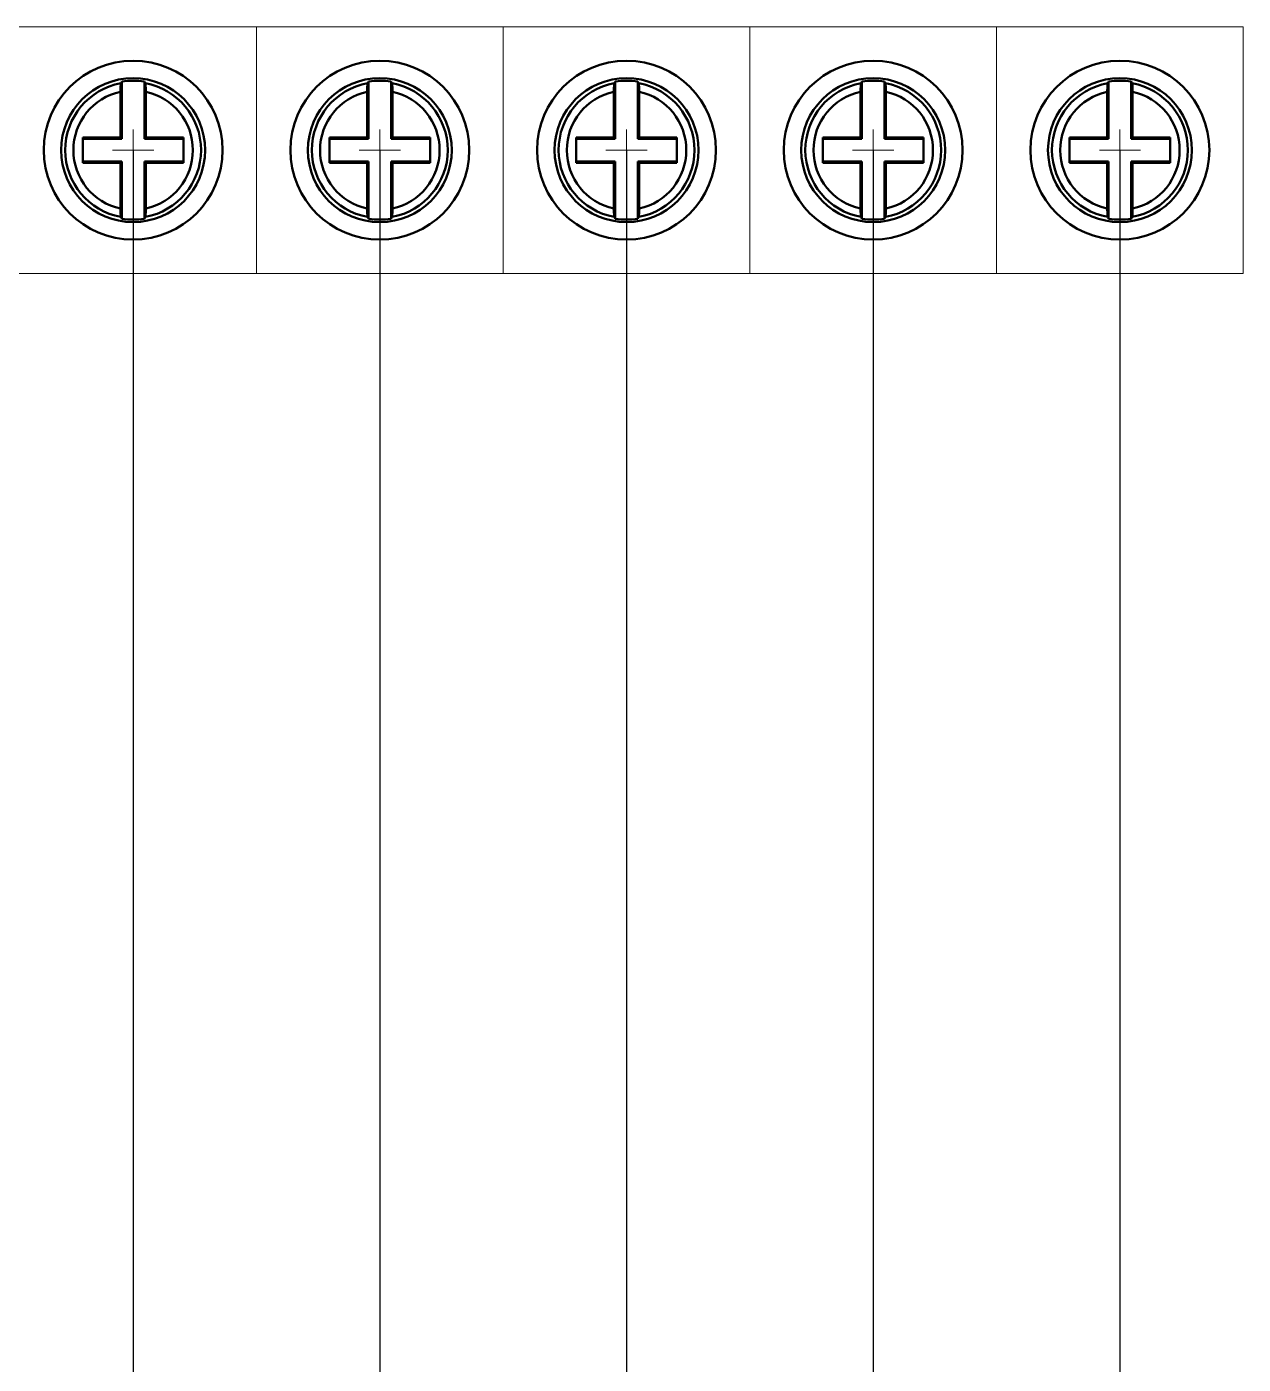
# Model space of a CAD drawing. Extents: x -1351 to 773, y -193 to 951.
# Drawn here: x 713.4 to 772.6, y -128 to -63 of the extents above; entities that cross this region are included whole.
import ezdxf

# ---------------------------------------------------------------- set-up
doc = ezdxf.new("R2010")
doc.units = 0
doc.header["$LTSCALE"] = 10
doc.header["$MEASUREMENT"] = 0
doc.layers.get('0').update_dxf_attribs({"linetype": 'CONTINUOUS'})
doc.layers.add('10000_FRONT', color=7, linetype='CONTINUOUS')
doc.layers.add('器件名称', color=7, linetype='CONTINUOUS')

msp = doc.modelspace()

# ---------------------------------------------------------------- linework, layer by layer
at = {"lineweight": 0}
for p, q in [((718.61, -68.976), (718.61, -67.976)), ((718.61, -67.976), (718.61, -69.976)), ((730.61, -68.976), (730.61, -67.976)), ((730.61, -67.976), (730.61, -69.976)), ((742.61, -68.976), (742.61, -67.976)), ((742.61, -67.976), (742.61, -69.976)), ((754.61, -68.976), (754.61, -67.976)), ((754.61, -67.976), (754.61, -69.976)), ((766.61, -68.976), (766.61, -67.976)), ((766.61, -67.976), (766.61, -69.976)), ((717.61, -68.976), (719.61, -68.976)), ((729.61, -68.976), (731.61, -68.976)), ((741.61, -68.976), (743.61, -68.976)), ((753.61, -68.976), (755.61, -68.976)), ((765.61, -68.976), (767.61, -68.976))]:
    msp.add_line(p, q, dxfattribs=at)
for points in [[(712.61, -74.976), (724.61, -74.976), (724.61, -62.976), (712.61, -62.976)], [(724.61, -74.976), (736.61, -74.976), (736.61, -62.976), (724.61, -62.976)], [(736.61, -74.976), (748.61, -74.976), (748.61, -62.976), (736.61, -62.976)], [(748.61, -74.976), (760.61, -74.976), (760.61, -62.976), (748.61, -62.976)], [(760.61, -74.976), (772.61, -74.976), (772.61, -62.976), (760.61, -62.976)]]:
    msp.add_lwpolyline(points, close=True, dxfattribs=at)
at = {"layer": '10000_FRONT', "color": 7, "linetype": 'Continuous', "lineweight": 50}
for p, q in [((718.041, -65.679), (718.034, -65.69)), ((718.047, -65.667), (718.041, -65.679)), ((718.053, -65.655), (718.047, -65.667)), ((718.06, -65.644), (718.053, -65.655)), ((718.06, -68.426), (718.06, -65.644)), ((719.16, -68.426), (719.16, -65.644)), ((719.166, -65.655), (719.16, -65.644)), ((719.172, -65.667), (719.166, -65.655)), ((719.178, -65.679), (719.172, -65.667)), ((719.185, -65.69), (719.178, -65.679)), ((730.041, -65.679), (730.034, -65.69)), ((730.047, -65.667), (730.041, -65.679)), ((730.053, -65.655), (730.047, -65.667)), ((730.06, -65.644), (730.053, -65.655)), ((730.06, -68.426), (730.06, -65.644)), ((731.16, -68.426), (731.16, -65.644)), ((731.166, -65.655), (731.16, -65.644)), ((731.172, -65.667), (731.166, -65.655)), ((731.178, -65.679), (731.172, -65.667)), ((731.185, -65.69), (731.178, -65.679)), ((742.041, -65.679), (742.034, -65.69)), ((742.047, -65.667), (742.041, -65.679)), ((742.053, -65.655), (742.047, -65.667)), ((742.06, -65.644), (742.053, -65.655)), ((742.06, -68.426), (742.06, -65.644)), ((743.16, -68.426), (743.16, -65.644)), ((743.166, -65.655), (743.16, -65.644)), ((743.172, -65.667), (743.166, -65.655)), ((743.178, -65.679), (743.172, -65.667)), ((743.185, -65.69), (743.178, -65.679)), ((754.041, -65.679), (754.034, -65.69)), ((754.047, -65.667), (754.041, -65.679)), ((754.053, -65.655), (754.047, -65.667)), ((754.06, -65.644), (754.053, -65.655)), ((754.06, -68.426), (754.06, -65.644)), ((755.16, -68.426), (755.16, -65.644)), ((755.166, -65.655), (755.16, -65.644)), ((755.172, -65.667), (755.166, -65.655)), ((755.178, -65.679), (755.172, -65.667)), ((755.185, -65.69), (755.178, -65.679)), ((766.041, -65.679), (766.034, -65.69)), ((766.047, -65.667), (766.041, -65.679)), ((766.053, -65.655), (766.047, -65.667)), ((766.06, -65.644), (766.053, -65.655)), ((766.06, -68.426), (766.06, -65.644)), ((767.16, -68.426), (767.16, -65.644)), ((767.166, -65.655), (767.16, -65.644)), ((767.172, -65.667), (767.166, -65.655)), ((767.178, -65.679), (767.172, -65.667)), ((767.185, -65.69), (767.178, -65.679)), ((717.998, -66.01), (717.997, -66.041)), ((717.997, -66.041), (717.997, -66.073)), ((717.997, -66.073), (717.997, -66.105)), ((717.997, -66.105), (717.997, -66.135)), ((717.997, -66.135), (717.997, -68.363)), ((717.999, -65.953), (717.998, -65.981)), ((717.998, -65.981), (717.998, -66.01)), ((718, -65.925), (717.999, -65.953)), ((718.001, -65.897), (718, -65.925)), ((718.002, -65.872), (718.001, -65.897)), ((718.003, -65.848), (718.002, -65.872)), ((718.004, -65.827), (718.003, -65.848)), ((718.005, -65.807), (718.004, -65.827)), ((718.007, -65.788), (718.005, -65.807)), ((718.008, -65.771), (718.007, -65.788)), ((718.009, -65.758), (718.008, -65.771)), ((718.011, -65.746), (718.009, -65.758)), ((718.013, -65.737), (718.011, -65.746)), ((718.014, -65.73), (718.013, -65.737)), ((718.016, -65.725), (718.014, -65.73)), ((718.022, -65.714), (718.016, -65.725)), ((718.028, -65.702), (718.022, -65.714)), ((718.034, -65.69), (718.028, -65.702)), ((719.191, -65.702), (719.185, -65.69)), ((719.197, -65.714), (719.191, -65.702)), ((719.203, -65.725), (719.197, -65.714)), ((719.205, -65.73), (719.203, -65.725)), ((719.207, -65.737), (719.205, -65.73)), ((719.208, -65.746), (719.207, -65.737)), ((719.21, -65.758), (719.208, -65.746)), ((719.211, -65.771), (719.21, -65.758)), ((719.213, -65.788), (719.211, -65.771)), ((719.214, -65.807), (719.213, -65.788)), ((719.215, -65.827), (719.214, -65.807)), ((719.216, -65.848), (719.215, -65.827)), ((719.218, -65.872), (719.216, -65.848)), ((719.219, -65.897), (719.218, -65.872)), ((719.22, -65.925), (719.219, -65.897)), ((719.22, -65.953), (719.22, -65.925)), ((719.221, -65.981), (719.22, -65.953)), ((719.221, -66.01), (719.221, -65.981)), ((719.222, -66.041), (719.221, -66.01)), ((719.222, -66.073), (719.222, -66.041)), ((719.222, -66.105), (719.222, -66.073)), ((719.222, -66.135), (719.222, -66.105)), ((719.222, -68.363), (719.222, -66.135)), ((729.998, -66.01), (729.997, -66.041)), ((729.997, -66.041), (729.997, -66.073)), ((729.997, -66.073), (729.997, -66.105)), ((729.997, -66.105), (729.997, -66.135)), ((729.997, -66.135), (729.997, -68.363)), ((729.999, -65.953), (729.998, -65.981)), ((729.998, -65.981), (729.998, -66.01)), ((730, -65.925), (729.999, -65.953)), ((730.001, -65.897), (730, -65.925)), ((730.002, -65.872), (730.001, -65.897)), ((730.003, -65.848), (730.002, -65.872)), ((730.004, -65.827), (730.003, -65.848)), ((730.005, -65.807), (730.004, -65.827)), ((730.007, -65.788), (730.005, -65.807)), ((730.008, -65.771), (730.007, -65.788)), ((730.009, -65.758), (730.008, -65.771)), ((730.011, -65.746), (730.009, -65.758)), ((730.013, -65.737), (730.011, -65.746)), ((730.014, -65.73), (730.013, -65.737)), ((730.016, -65.725), (730.014, -65.73)), ((730.022, -65.714), (730.016, -65.725)), ((730.028, -65.702), (730.022, -65.714)), ((730.034, -65.69), (730.028, -65.702)), ((731.191, -65.702), (731.185, -65.69)), ((731.197, -65.714), (731.191, -65.702)), ((731.203, -65.725), (731.197, -65.714)), ((731.205, -65.73), (731.203, -65.725)), ((731.207, -65.737), (731.205, -65.73)), ((731.208, -65.746), (731.207, -65.737)), ((731.21, -65.758), (731.208, -65.746)), ((731.211, -65.771), (731.21, -65.758)), ((731.213, -65.788), (731.211, -65.771)), ((731.214, -65.807), (731.213, -65.788)), ((731.215, -65.827), (731.214, -65.807)), ((731.216, -65.848), (731.215, -65.827)), ((731.218, -65.872), (731.216, -65.848)), ((731.219, -65.897), (731.218, -65.872)), ((731.22, -65.925), (731.219, -65.897)), ((731.22, -65.953), (731.22, -65.925)), ((731.221, -65.981), (731.22, -65.953)), ((731.221, -66.01), (731.221, -65.981)), ((731.222, -66.041), (731.221, -66.01)), ((731.222, -66.073), (731.222, -66.041)), ((731.222, -66.105), (731.222, -66.073)), ((731.222, -66.135), (731.222, -66.105)), ((731.222, -68.363), (731.222, -66.135)), ((741.998, -66.01), (741.997, -66.041)), ((741.997, -66.041), (741.997, -66.073)), ((741.997, -66.073), (741.997, -66.105)), ((741.997, -66.105), (741.997, -66.135)), ((741.997, -66.135), (741.997, -68.363)), ((741.999, -65.953), (741.998, -65.981)), ((741.998, -65.981), (741.998, -66.01)), ((742, -65.925), (741.999, -65.953)), ((742.001, -65.897), (742, -65.925)), ((742.002, -65.872), (742.001, -65.897)), ((742.003, -65.848), (742.002, -65.872)), ((742.004, -65.827), (742.003, -65.848)), ((742.005, -65.807), (742.004, -65.827)), ((742.007, -65.788), (742.005, -65.807)), ((742.008, -65.771), (742.007, -65.788)), ((742.009, -65.758), (742.008, -65.771)), ((742.011, -65.746), (742.009, -65.758)), ((742.013, -65.737), (742.011, -65.746)), ((742.014, -65.73), (742.013, -65.737)), ((742.016, -65.725), (742.014, -65.73)), ((742.022, -65.714), (742.016, -65.725)), ((742.028, -65.702), (742.022, -65.714)), ((742.034, -65.69), (742.028, -65.702)), ((743.191, -65.702), (743.185, -65.69)), ((743.197, -65.714), (743.191, -65.702)), ((743.203, -65.725), (743.197, -65.714)), ((743.205, -65.73), (743.203, -65.725)), ((743.207, -65.737), (743.205, -65.73)), ((743.208, -65.746), (743.207, -65.737)), ((743.21, -65.758), (743.208, -65.746)), ((743.211, -65.771), (743.21, -65.758)), ((743.213, -65.788), (743.211, -65.771)), ((743.214, -65.807), (743.213, -65.788)), ((743.215, -65.827), (743.214, -65.807)), ((743.216, -65.848), (743.215, -65.827)), ((743.218, -65.872), (743.216, -65.848)), ((743.219, -65.897), (743.218, -65.872)), ((743.22, -65.925), (743.219, -65.897)), ((743.22, -65.953), (743.22, -65.925)), ((743.221, -65.981), (743.22, -65.953)), ((743.221, -66.01), (743.221, -65.981)), ((743.222, -66.041), (743.221, -66.01)), ((743.222, -66.073), (743.222, -66.041)), ((743.222, -66.105), (743.222, -66.073)), ((743.222, -66.135), (743.222, -66.105)), ((743.222, -68.363), (743.222, -66.135)), ((753.998, -66.01), (753.997, -66.041)), ((753.997, -66.041), (753.997, -66.073)), ((753.997, -66.073), (753.997, -66.105)), ((753.997, -66.105), (753.997, -66.135)), ((753.997, -66.135), (753.997, -68.363)), ((753.999, -65.953), (753.998, -65.981)), ((753.998, -65.981), (753.998, -66.01)), ((754, -65.925), (753.999, -65.953)), ((754.001, -65.897), (754, -65.925)), ((754.002, -65.872), (754.001, -65.897)), ((754.003, -65.848), (754.002, -65.872)), ((754.004, -65.827), (754.003, -65.848)), ((754.005, -65.807), (754.004, -65.827)), ((754.007, -65.788), (754.005, -65.807)), ((754.008, -65.771), (754.007, -65.788)), ((754.009, -65.758), (754.008, -65.771)), ((754.011, -65.746), (754.009, -65.758)), ((754.013, -65.737), (754.011, -65.746)), ((754.014, -65.73), (754.013, -65.737)), ((754.016, -65.725), (754.014, -65.73)), ((754.022, -65.714), (754.016, -65.725)), ((754.028, -65.702), (754.022, -65.714)), ((754.034, -65.69), (754.028, -65.702)), ((755.191, -65.702), (755.185, -65.69)), ((755.197, -65.714), (755.191, -65.702)), ((755.203, -65.725), (755.197, -65.714)), ((755.205, -65.73), (755.203, -65.725)), ((755.207, -65.737), (755.205, -65.73)), ((755.208, -65.746), (755.207, -65.737)), ((755.21, -65.758), (755.208, -65.746)), ((755.211, -65.771), (755.21, -65.758)), ((755.213, -65.788), (755.211, -65.771)), ((755.214, -65.807), (755.213, -65.788)), ((755.215, -65.827), (755.214, -65.807)), ((755.216, -65.848), (755.215, -65.827)), ((755.218, -65.872), (755.216, -65.848)), ((755.219, -65.897), (755.218, -65.872)), ((755.22, -65.925), (755.219, -65.897)), ((755.22, -65.953), (755.22, -65.925)), ((755.221, -65.981), (755.22, -65.953)), ((755.221, -66.01), (755.221, -65.981)), ((755.222, -66.041), (755.221, -66.01)), ((755.222, -66.073), (755.222, -66.041)), ((755.222, -66.105), (755.222, -66.073)), ((755.222, -66.135), (755.222, -66.105)), ((755.222, -68.363), (755.222, -66.135)), ((765.998, -66.01), (765.997, -66.041)), ((765.997, -66.041), (765.997, -66.073)), ((765.997, -66.073), (765.997, -66.105)), ((765.997, -66.105), (765.997, -66.135)), ((765.997, -66.135), (765.997, -68.363)), ((765.999, -65.953), (765.998, -65.981)), ((765.998, -65.981), (765.998, -66.01)), ((766, -65.925), (765.999, -65.953)), ((766.001, -65.897), (766, -65.925)), ((766.002, -65.872), (766.001, -65.897)), ((766.003, -65.848), (766.002, -65.872)), ((766.004, -65.827), (766.003, -65.848)), ((766.005, -65.807), (766.004, -65.827)), ((766.007, -65.788), (766.005, -65.807)), ((766.008, -65.771), (766.007, -65.788)), ((766.009, -65.758), (766.008, -65.771)), ((766.011, -65.746), (766.009, -65.758)), ((766.013, -65.737), (766.011, -65.746)), ((766.014, -65.73), (766.013, -65.737)), ((766.016, -65.725), (766.014, -65.73)), ((766.022, -65.714), (766.016, -65.725)), ((766.028, -65.702), (766.022, -65.714)), ((766.034, -65.69), (766.028, -65.702)), ((767.191, -65.702), (767.185, -65.69)), ((767.197, -65.714), (767.191, -65.702)), ((767.203, -65.725), (767.197, -65.714)), ((767.205, -65.73), (767.203, -65.725)), ((767.207, -65.737), (767.205, -65.73)), ((767.208, -65.746), (767.207, -65.737)), ((767.21, -65.758), (767.208, -65.746)), ((767.211, -65.771), (767.21, -65.758)), ((767.213, -65.788), (767.211, -65.771)), ((767.214, -65.807), (767.213, -65.788)), ((767.215, -65.827), (767.214, -65.807)), ((767.216, -65.848), (767.215, -65.827)), ((767.218, -65.872), (767.216, -65.848)), ((767.219, -65.897), (767.218, -65.872)), ((767.22, -65.925), (767.219, -65.897)), ((767.22, -65.953), (767.22, -65.925)), ((767.221, -65.981), (767.22, -65.953)), ((767.221, -66.01), (767.221, -65.981)), ((767.222, -66.041), (767.221, -66.01)), ((767.222, -66.073), (767.222, -66.041)), ((767.222, -66.105), (767.222, -66.073)), ((767.222, -66.135), (767.222, -66.105)), ((767.222, -68.363), (767.222, -66.135)), ((717.997, -68.363), (716.16, -68.363)), ((716.16, -69.589), (716.16, -68.363)), ((718.06, -68.426), (716.16, -68.426)), ((717.997, -68.363), (718.06, -68.426)), ((719.16, -68.426), (719.222, -68.363)), ((721.06, -68.426), (719.16, -68.426)), ((721.06, -68.363), (719.222, -68.363)), ((721.06, -69.589), (721.06, -68.363)), ((729.997, -68.363), (728.16, -68.363)), ((728.16, -69.589), (728.16, -68.363)), ((730.06, -68.426), (728.16, -68.426)), ((729.997, -68.363), (730.06, -68.426)), ((731.16, -68.426), (731.222, -68.363)), ((733.06, -68.426), (731.16, -68.426)), ((733.06, -68.363), (731.222, -68.363)), ((733.06, -69.589), (733.06, -68.363)), ((741.997, -68.363), (740.16, -68.363)), ((740.16, -69.589), (740.16, -68.363)), ((742.06, -68.426), (740.16, -68.426)), ((741.997, -68.363), (742.06, -68.426)), ((743.16, -68.426), (743.222, -68.363)), ((745.06, -68.426), (743.16, -68.426)), ((745.06, -68.363), (743.222, -68.363)), ((745.06, -69.589), (745.06, -68.363)), ((753.997, -68.363), (752.16, -68.363)), ((752.16, -69.589), (752.16, -68.363)), ((754.06, -68.426), (752.16, -68.426)), ((753.997, -68.363), (754.06, -68.426)), ((755.16, -68.426), (755.222, -68.363)), ((757.06, -68.426), (755.16, -68.426)), ((757.06, -68.363), (755.222, -68.363)), ((757.06, -69.589), (757.06, -68.363)), ((765.997, -68.363), (764.16, -68.363)), ((764.16, -69.589), (764.16, -68.363)), ((766.06, -68.426), (764.16, -68.426)), ((765.997, -68.363), (766.06, -68.426)), ((767.16, -68.426), (767.222, -68.363)), ((769.06, -68.426), (767.16, -68.426)), ((769.06, -68.363), (767.222, -68.363)), ((769.06, -69.589), (769.06, -68.363)), ((718.06, -69.526), (716.16, -69.526)), ((716.16, -69.589), (717.997, -69.589)), ((718.06, -69.526), (717.997, -69.589)), ((717.997, -69.589), (717.997, -71.817)), ((718.06, -72.309), (718.06, -69.526)), ((719.222, -69.589), (719.16, -69.526)), ((721.06, -69.526), (719.16, -69.526)), ((719.16, -72.309), (719.16, -69.526)), ((719.222, -69.589), (721.06, -69.589)), ((719.222, -71.817), (719.222, -69.589)), ((730.06, -69.526), (728.16, -69.526)), ((728.16, -69.589), (729.997, -69.589)), ((730.06, -69.526), (729.997, -69.589)), ((729.997, -69.589), (729.997, -71.817)), ((730.06, -72.309), (730.06, -69.526)), ((731.222, -69.589), (731.16, -69.526)), ((733.06, -69.526), (731.16, -69.526)), ((731.16, -72.309), (731.16, -69.526)), ((731.222, -69.589), (733.06, -69.589)), ((731.222, -71.817), (731.222, -69.589)), ((742.06, -69.526), (740.16, -69.526)), ((740.16, -69.589), (741.997, -69.589)), ((742.06, -69.526), (741.997, -69.589)), ((741.997, -69.589), (741.997, -71.817)), ((742.06, -72.309), (742.06, -69.526)), ((743.222, -69.589), (743.16, -69.526)), ((745.06, -69.526), (743.16, -69.526)), ((743.16, -72.309), (743.16, -69.526)), ((743.222, -69.589), (745.06, -69.589)), ((743.222, -71.817), (743.222, -69.589)), ((754.06, -69.526), (752.16, -69.526)), ((752.16, -69.589), (753.997, -69.589)), ((754.06, -69.526), (753.997, -69.589)), ((753.997, -69.589), (753.997, -71.817)), ((754.06, -72.309), (754.06, -69.526)), ((755.222, -69.589), (755.16, -69.526)), ((757.06, -69.526), (755.16, -69.526)), ((755.16, -72.309), (755.16, -69.526)), ((755.222, -69.589), (757.06, -69.589)), ((755.222, -71.817), (755.222, -69.589)), ((766.06, -69.526), (764.16, -69.526)), ((764.16, -69.589), (765.997, -69.589)), ((766.06, -69.526), (765.997, -69.589)), ((765.997, -69.589), (765.997, -71.817)), ((766.06, -72.309), (766.06, -69.526)), ((767.222, -69.589), (767.16, -69.526)), ((769.06, -69.526), (767.16, -69.526)), ((767.16, -72.309), (767.16, -69.526)), ((767.222, -69.589), (769.06, -69.589)), ((767.222, -71.817), (767.222, -69.589)), ((717.997, -71.817), (717.997, -71.847)), ((717.997, -71.847), (717.997, -71.879)), ((717.997, -71.879), (717.997, -71.911)), ((717.997, -71.911), (717.998, -71.942)), ((717.998, -71.942), (717.998, -71.971)), ((717.998, -71.971), (717.999, -71.999)), ((717.999, -71.999), (718, -72.028)), ((718, -72.028), (718.001, -72.055)), ((718.001, -72.055), (718.002, -72.081)), ((718.002, -72.081), (718.003, -72.104)), ((718.003, -72.104), (718.004, -72.125)), ((718.004, -72.125), (718.005, -72.146)), ((718.005, -72.146), (718.007, -72.164)), ((718.007, -72.164), (718.008, -72.181)), ((718.008, -72.181), (718.009, -72.194)), ((719.21, -72.194), (719.211, -72.181)), ((719.211, -72.181), (719.213, -72.164)), ((719.213, -72.164), (719.214, -72.146)), ((719.214, -72.146), (719.215, -72.125)), ((719.215, -72.125), (719.216, -72.104)), ((719.216, -72.104), (719.218, -72.081)), ((719.218, -72.081), (719.219, -72.055)), ((719.219, -72.055), (719.22, -72.028)), ((719.22, -71.999), (719.221, -71.971)), ((719.22, -72.028), (719.22, -71.999)), ((719.221, -71.942), (719.222, -71.911)), ((719.221, -71.971), (719.221, -71.942)), ((719.222, -71.847), (719.222, -71.817)), ((719.222, -71.879), (719.222, -71.847)), ((719.222, -71.911), (719.222, -71.879)), ((729.997, -71.817), (729.997, -71.847)), ((729.997, -71.847), (729.997, -71.879)), ((729.997, -71.879), (729.997, -71.911)), ((729.997, -71.911), (729.998, -71.942)), ((729.998, -71.942), (729.998, -71.971)), ((729.998, -71.971), (729.999, -71.999)), ((729.999, -71.999), (730, -72.028)), ((730, -72.028), (730.001, -72.055)), ((730.001, -72.055), (730.002, -72.081)), ((730.002, -72.081), (730.003, -72.104)), ((730.003, -72.104), (730.004, -72.125)), ((730.004, -72.125), (730.005, -72.146)), ((730.005, -72.146), (730.007, -72.164)), ((730.007, -72.164), (730.008, -72.181)), ((730.008, -72.181), (730.009, -72.194)), ((731.21, -72.194), (731.211, -72.181)), ((731.211, -72.181), (731.213, -72.164)), ((731.213, -72.164), (731.214, -72.146)), ((731.214, -72.146), (731.215, -72.125)), ((731.215, -72.125), (731.216, -72.104)), ((731.216, -72.104), (731.218, -72.081)), ((731.218, -72.081), (731.219, -72.055)), ((731.219, -72.055), (731.22, -72.028)), ((731.22, -71.999), (731.221, -71.971)), ((731.22, -72.028), (731.22, -71.999)), ((731.221, -71.942), (731.222, -71.911)), ((731.221, -71.971), (731.221, -71.942)), ((731.222, -71.847), (731.222, -71.817)), ((731.222, -71.879), (731.222, -71.847)), ((731.222, -71.911), (731.222, -71.879)), ((741.997, -71.817), (741.997, -71.847)), ((741.997, -71.847), (741.997, -71.879)), ((741.997, -71.879), (741.997, -71.911)), ((741.997, -71.911), (741.998, -71.942)), ((741.998, -71.942), (741.998, -71.971)), ((741.998, -71.971), (741.999, -71.999)), ((741.999, -71.999), (742, -72.028)), ((742, -72.028), (742.001, -72.055)), ((742.001, -72.055), (742.002, -72.081)), ((742.002, -72.081), (742.003, -72.104)), ((742.003, -72.104), (742.004, -72.125)), ((742.004, -72.125), (742.005, -72.146)), ((742.005, -72.146), (742.007, -72.164)), ((742.007, -72.164), (742.008, -72.181)), ((742.008, -72.181), (742.009, -72.194)), ((743.21, -72.194), (743.211, -72.181)), ((743.211, -72.181), (743.213, -72.164)), ((743.213, -72.164), (743.214, -72.146)), ((743.214, -72.146), (743.215, -72.125)), ((743.215, -72.125), (743.216, -72.104)), ((743.216, -72.104), (743.218, -72.081)), ((743.218, -72.081), (743.219, -72.055)), ((743.219, -72.055), (743.22, -72.028)), ((743.22, -71.999), (743.221, -71.971)), ((743.22, -72.028), (743.22, -71.999)), ((743.221, -71.942), (743.222, -71.911)), ((743.221, -71.971), (743.221, -71.942)), ((743.222, -71.847), (743.222, -71.817)), ((743.222, -71.879), (743.222, -71.847)), ((743.222, -71.911), (743.222, -71.879)), ((753.997, -71.817), (753.997, -71.847)), ((753.997, -71.847), (753.997, -71.879)), ((753.997, -71.879), (753.997, -71.911)), ((753.997, -71.911), (753.998, -71.942)), ((753.998, -71.942), (753.998, -71.971)), ((753.998, -71.971), (753.999, -71.999)), ((753.999, -71.999), (754, -72.028)), ((754, -72.028), (754.001, -72.055)), ((754.001, -72.055), (754.002, -72.081)), ((754.002, -72.081), (754.003, -72.104)), ((754.003, -72.104), (754.004, -72.125)), ((754.004, -72.125), (754.005, -72.146)), ((754.005, -72.146), (754.007, -72.164)), ((754.007, -72.164), (754.008, -72.181)), ((754.008, -72.181), (754.009, -72.194)), ((755.21, -72.194), (755.211, -72.181)), ((755.211, -72.181), (755.213, -72.164)), ((755.213, -72.164), (755.214, -72.146)), ((755.214, -72.146), (755.215, -72.125)), ((755.215, -72.125), (755.216, -72.104)), ((755.216, -72.104), (755.218, -72.081)), ((755.218, -72.081), (755.219, -72.055)), ((755.219, -72.055), (755.22, -72.028)), ((755.22, -71.999), (755.221, -71.971)), ((755.22, -72.028), (755.22, -71.999)), ((755.221, -71.942), (755.222, -71.911)), ((755.221, -71.971), (755.221, -71.942)), ((755.222, -71.847), (755.222, -71.817)), ((755.222, -71.879), (755.222, -71.847)), ((755.222, -71.911), (755.222, -71.879)), ((765.997, -71.817), (765.997, -71.847)), ((765.997, -71.847), (765.997, -71.879)), ((765.997, -71.879), (765.997, -71.911)), ((765.997, -71.911), (765.998, -71.942)), ((765.998, -71.942), (765.998, -71.971)), ((765.998, -71.971), (765.999, -71.999)), ((765.999, -71.999), (766, -72.028)), ((766, -72.028), (766.001, -72.055)), ((766.001, -72.055), (766.002, -72.081)), ((766.002, -72.081), (766.003, -72.104)), ((766.003, -72.104), (766.004, -72.125)), ((766.004, -72.125), (766.005, -72.146)), ((766.005, -72.146), (766.007, -72.164)), ((766.007, -72.164), (766.008, -72.181)), ((766.008, -72.181), (766.009, -72.194)), ((767.21, -72.194), (767.211, -72.181)), ((767.211, -72.181), (767.213, -72.164)), ((767.213, -72.164), (767.214, -72.146)), ((767.214, -72.146), (767.215, -72.125)), ((767.215, -72.125), (767.216, -72.104)), ((767.216, -72.104), (767.218, -72.081)), ((767.218, -72.081), (767.219, -72.055)), ((767.219, -72.055), (767.22, -72.028)), ((767.22, -71.999), (767.221, -71.971)), ((767.22, -72.028), (767.22, -71.999)), ((767.221, -71.942), (767.222, -71.911)), ((767.221, -71.971), (767.221, -71.942)), ((767.222, -71.847), (767.222, -71.817)), ((767.222, -71.879), (767.222, -71.847)), ((767.222, -71.911), (767.222, -71.879)), ((718.009, -72.194), (718.011, -72.206)), ((718.011, -72.206), (718.013, -72.215)), ((718.013, -72.215), (718.014, -72.222)), ((718.014, -72.222), (718.016, -72.227)), ((718.016, -72.227), (718.022, -72.238)), ((718.022, -72.238), (718.028, -72.25)), ((718.028, -72.25), (718.034, -72.262)), ((718.034, -72.262), (718.041, -72.273)), ((718.041, -72.273), (718.047, -72.285)), ((718.047, -72.285), (718.053, -72.297)), ((718.053, -72.297), (718.06, -72.309)), ((719.16, -72.309), (719.166, -72.297)), ((719.166, -72.297), (719.172, -72.285)), ((719.172, -72.285), (719.178, -72.273)), ((719.178, -72.273), (719.185, -72.262)), ((719.185, -72.262), (719.191, -72.25)), ((719.191, -72.25), (719.197, -72.238)), ((719.197, -72.238), (719.203, -72.227)), ((719.203, -72.227), (719.205, -72.222)), ((719.205, -72.222), (719.207, -72.215)), ((719.207, -72.215), (719.208, -72.206)), ((719.208, -72.206), (719.21, -72.194)), ((730.009, -72.194), (730.011, -72.206)), ((730.011, -72.206), (730.013, -72.215)), ((730.013, -72.215), (730.014, -72.222)), ((730.014, -72.222), (730.016, -72.227)), ((730.016, -72.227), (730.022, -72.238)), ((730.022, -72.238), (730.028, -72.25)), ((730.028, -72.25), (730.034, -72.262)), ((730.034, -72.262), (730.041, -72.273)), ((730.041, -72.273), (730.047, -72.285)), ((730.047, -72.285), (730.053, -72.297)), ((730.053, -72.297), (730.06, -72.309)), ((731.16, -72.309), (731.166, -72.297)), ((731.166, -72.297), (731.172, -72.285)), ((731.172, -72.285), (731.178, -72.273)), ((731.178, -72.273), (731.185, -72.262)), ((731.185, -72.262), (731.191, -72.25)), ((731.191, -72.25), (731.197, -72.238)), ((731.197, -72.238), (731.203, -72.227)), ((731.203, -72.227), (731.205, -72.222)), ((731.205, -72.222), (731.207, -72.215)), ((731.207, -72.215), (731.208, -72.206)), ((731.208, -72.206), (731.21, -72.194)), ((742.009, -72.194), (742.011, -72.206)), ((742.011, -72.206), (742.013, -72.215)), ((742.013, -72.215), (742.014, -72.222)), ((742.014, -72.222), (742.016, -72.227)), ((742.016, -72.227), (742.022, -72.238)), ((742.022, -72.238), (742.028, -72.25)), ((742.028, -72.25), (742.034, -72.262)), ((742.034, -72.262), (742.041, -72.273)), ((742.041, -72.273), (742.047, -72.285)), ((742.047, -72.285), (742.053, -72.297)), ((742.053, -72.297), (742.06, -72.309)), ((743.16, -72.309), (743.166, -72.297)), ((743.166, -72.297), (743.172, -72.285)), ((743.172, -72.285), (743.178, -72.273)), ((743.178, -72.273), (743.185, -72.262)), ((743.185, -72.262), (743.191, -72.25)), ((743.191, -72.25), (743.197, -72.238)), ((743.197, -72.238), (743.203, -72.227)), ((743.203, -72.227), (743.205, -72.222)), ((743.205, -72.222), (743.207, -72.215)), ((743.207, -72.215), (743.208, -72.206)), ((743.208, -72.206), (743.21, -72.194)), ((754.009, -72.194), (754.011, -72.206)), ((754.011, -72.206), (754.013, -72.215)), ((754.013, -72.215), (754.014, -72.222)), ((754.014, -72.222), (754.016, -72.227)), ((754.016, -72.227), (754.022, -72.238)), ((754.022, -72.238), (754.028, -72.25)), ((754.028, -72.25), (754.034, -72.262)), ((754.034, -72.262), (754.041, -72.273)), ((754.041, -72.273), (754.047, -72.285)), ((754.047, -72.285), (754.053, -72.297)), ((754.053, -72.297), (754.06, -72.309)), ((755.16, -72.309), (755.166, -72.297)), ((755.166, -72.297), (755.172, -72.285)), ((755.172, -72.285), (755.178, -72.273)), ((755.178, -72.273), (755.185, -72.262)), ((755.185, -72.262), (755.191, -72.25)), ((755.191, -72.25), (755.197, -72.238)), ((755.197, -72.238), (755.203, -72.227)), ((755.203, -72.227), (755.205, -72.222)), ((755.205, -72.222), (755.207, -72.215)), ((755.207, -72.215), (755.208, -72.206)), ((755.208, -72.206), (755.21, -72.194)), ((766.009, -72.194), (766.011, -72.206)), ((766.011, -72.206), (766.013, -72.215)), ((766.013, -72.215), (766.014, -72.222)), ((766.014, -72.222), (766.016, -72.227)), ((766.016, -72.227), (766.022, -72.238)), ((766.022, -72.238), (766.028, -72.25)), ((766.028, -72.25), (766.034, -72.262)), ((766.034, -72.262), (766.041, -72.273)), ((766.041, -72.273), (766.047, -72.285)), ((766.047, -72.285), (766.053, -72.297)), ((766.053, -72.297), (766.06, -72.309)), ((767.16, -72.309), (767.166, -72.297)), ((767.166, -72.297), (767.172, -72.285)), ((767.172, -72.285), (767.178, -72.273)), ((767.178, -72.273), (767.185, -72.262)), ((767.185, -72.262), (767.191, -72.25)), ((767.191, -72.25), (767.197, -72.238)), ((767.197, -72.238), (767.203, -72.227)), ((767.203, -72.227), (767.205, -72.222)), ((767.205, -72.222), (767.207, -72.215)), ((767.207, -72.215), (767.208, -72.206)), ((767.208, -72.206), (767.21, -72.194))]:
    msp.add_line(p, q, dxfattribs=at)
for centre, radius, start, end in [((718.61, -68.976), 4.35, 0, 180), ((730.61, -68.976), 4.35, 0, 180), ((742.61, -68.976), 4.35, 0, 180), ((754.61, -68.976), 4.35, 0, 180), ((766.61, -68.976), 4.35, 0, 180), ((718.61, -68.976), 3.5, 0, 180), ((718.61, -68.976), 3.378, 80.62815, 99.37189), ((730.61, -68.976), 3.5, 0, 180), ((730.61, -68.976), 3.378, 80.62815, 99.37189), ((742.61, -68.976), 3.5, 0, 180), ((742.61, -68.976), 3.378, 80.62815, 99.37189), ((754.61, -68.976), 3.5, 0, 180), ((754.61, -68.976), 3.378, 80.62815, 99.37189), ((766.61, -68.976), 3.5, 0, 180), ((766.61, -68.976), 3.378, 80.62815, 99.37189), ((718.61, -68.976), 3.304, 100.35123, 180), ((718.61, -68.976), 2.906, 102.17541, 257.82459), ((718.61, -68.976), 3.304, 0, 79.6488), ((718.61, -68.976), 2.906, 282.17537, 77.82463), ((730.61, -68.976), 3.304, 100.35123, 180), ((730.61, -68.976), 2.906, 102.17541, 257.82459), ((730.61, -68.976), 3.304, 0, 79.6488), ((730.61, -68.976), 2.906, 282.17537, 77.82463), ((742.61, -68.976), 3.304, 100.35123, 180), ((742.61, -68.976), 2.906, 102.17541, 257.82459), ((742.61, -68.976), 3.304, 0, 79.6488), ((742.61, -68.976), 2.906, 282.17537, 77.82463), ((754.61, -68.976), 3.304, 100.35123, 180), ((754.61, -68.976), 2.906, 102.17541, 257.82459), ((754.61, -68.976), 3.304, 0, 79.6488), ((754.61, -68.976), 2.906, 282.17537, 77.82463), ((766.61, -68.976), 3.304, 100.35123, 180), ((766.61, -68.976), 2.906, 102.17541, 257.82459), ((766.61, -68.976), 3.304, 0, 79.6488), ((766.61, -68.976), 2.906, 282.17537, 77.82463), ((718.61, -68.976), 4.35, 180, 0), ((718.61, -68.976), 3.5, 180, 0), ((718.61, -68.976), 3.304, 180, 259.64877), ((718.61, -68.976), 3.304, 280.35119, 0), ((730.61, -68.976), 4.35, 180, 0), ((730.61, -68.976), 3.5, 180, 0), ((730.61, -68.976), 3.304, 180, 259.64877), ((730.61, -68.976), 3.304, 280.35119, 0), ((742.61, -68.976), 4.35, 180, 0), ((742.61, -68.976), 3.5, 180, 0), ((742.61, -68.976), 3.304, 180, 259.64877), ((742.61, -68.976), 3.304, 280.35119, 0), ((754.61, -68.976), 4.35, 180, 0), ((754.61, -68.976), 3.5, 180, 0), ((754.61, -68.976), 3.304, 180, 259.64877), ((754.61, -68.976), 3.304, 280.35119, 0), ((766.61, -68.976), 4.35, 180, 0), ((766.61, -68.976), 3.5, 180, 0), ((766.61, -68.976), 3.304, 180, 259.64877), ((766.61, -68.976), 3.304, 280.35119, 0), ((718.61, -68.976), 3.378, 260.62811, 279.37185), ((730.61, -68.976), 3.378, 260.62811, 279.37185), ((742.61, -68.976), 3.378, 260.62811, 279.37185), ((754.61, -68.976), 3.378, 260.62811, 279.37185), ((766.61, -68.976), 3.378, 260.62811, 279.37185)]:
    msp.add_arc(centre, radius, start, end, dxfattribs=at)
at = {"layer": '器件名称', "color": 7, "linetype": 'Continuous'}
for p, q in [((718.61, -68.976), (718.61, -188.976)), ((730.61, -68.976), (730.61, -188.976)), ((742.61, -68.976), (742.61, -188.976)), ((754.61, -68.976), (754.61, -188.976)), ((766.61, -68.976), (766.61, -188.976))]:
    msp.add_line(p, q, dxfattribs=at)

doc.saveas('drawing.dxf')
